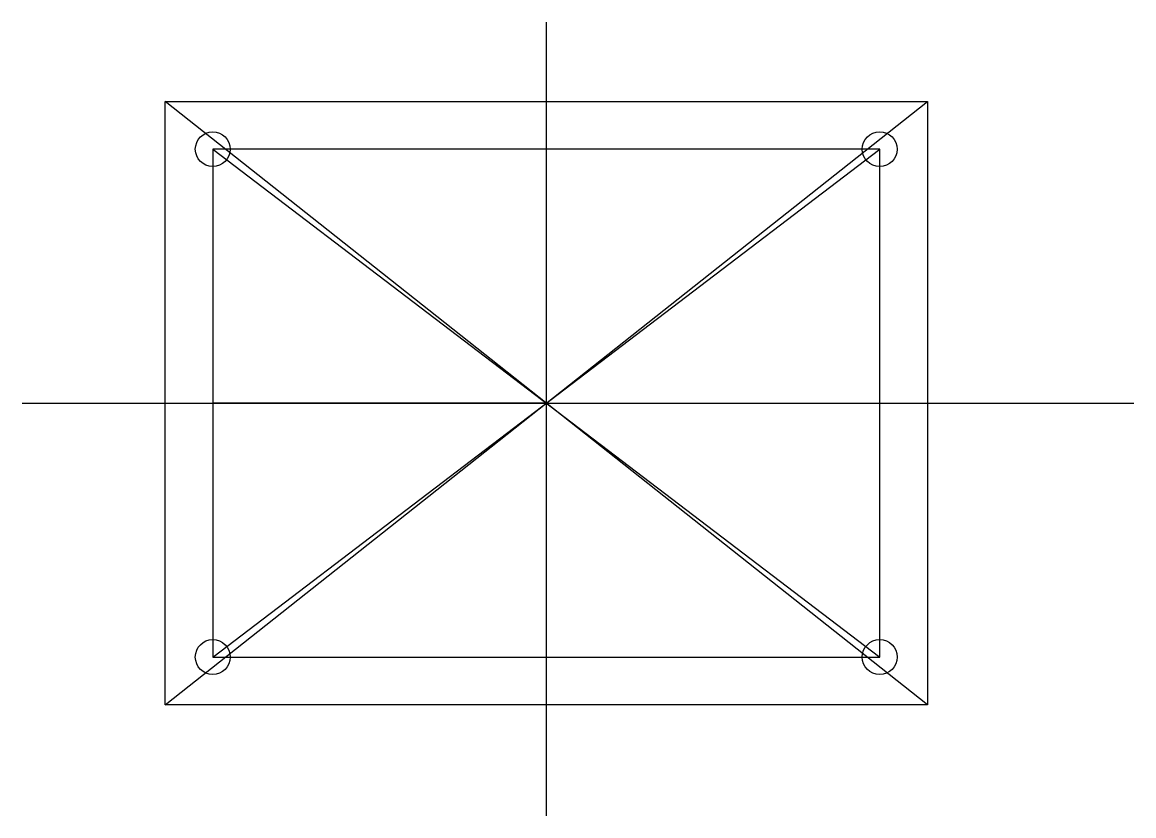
# Model space of a CAD drawing. Header units: centimetres. Extents: x -3.3 to 3.7, y -2.6 to 2.4.
import ezdxf

# ---------------------------------------------------------------- set-up
doc = ezdxf.new("R2010")
doc.units = ezdxf.units.CM
doc.header["$MEASUREMENT"] = 0
doc.layers.add('M5_RJ45 v1_Sketch1', color=7, linetype='Continuous')

msp = doc.modelspace()

# ---------------------------------------------------------------- linework, layer by layer
at = {"layer": 'M5_RJ45 v1_Sketch1'}
for p, q in [((0, 2.4), (0, -2.6)), ((-2.4, -1.9), (-2.4, 1.9)), ((-2.4, -1.9), (2.4, 1.9)), ((-2.4, 1.9), (2.4, 1.9)), ((2.4, -1.9), (-2.4, 1.9)), ((2.4, 1.9), (2.4, -1.9)), ((-2.1, 1.6), (-2.1, -1.6)), ((2.1, 1.6), (-2.1, 1.6)), ((-2.1, 1.6), (2.1, -1.6)), ((-2.1, -1.6), (2.1, 1.6)), ((2.1, -1.6), (2.1, 1.6)), ((-3.3, 0), (3.7, 0)), ((0, 0), (-2.1, 0)), ((0, 0), (0, -0.0628)), ((0, -0.0628), (0, -1.6)), ((-2.1, -1.6), (2.1, -1.6)), ((2.4, -1.9), (-2.4, -1.9))]:
    msp.add_line(p, q, dxfattribs=at)
for centre in [(-2.1, 1.6), (2.1, 1.6), (-2.1, -1.6), (2.1, -1.6)]:
    msp.add_circle(centre, 0.11, dxfattribs=at)
msp.add_point((0, 0), dxfattribs=at)
msp.add_point((0, 0), dxfattribs=at)

doc.saveas('drawing.dxf')
